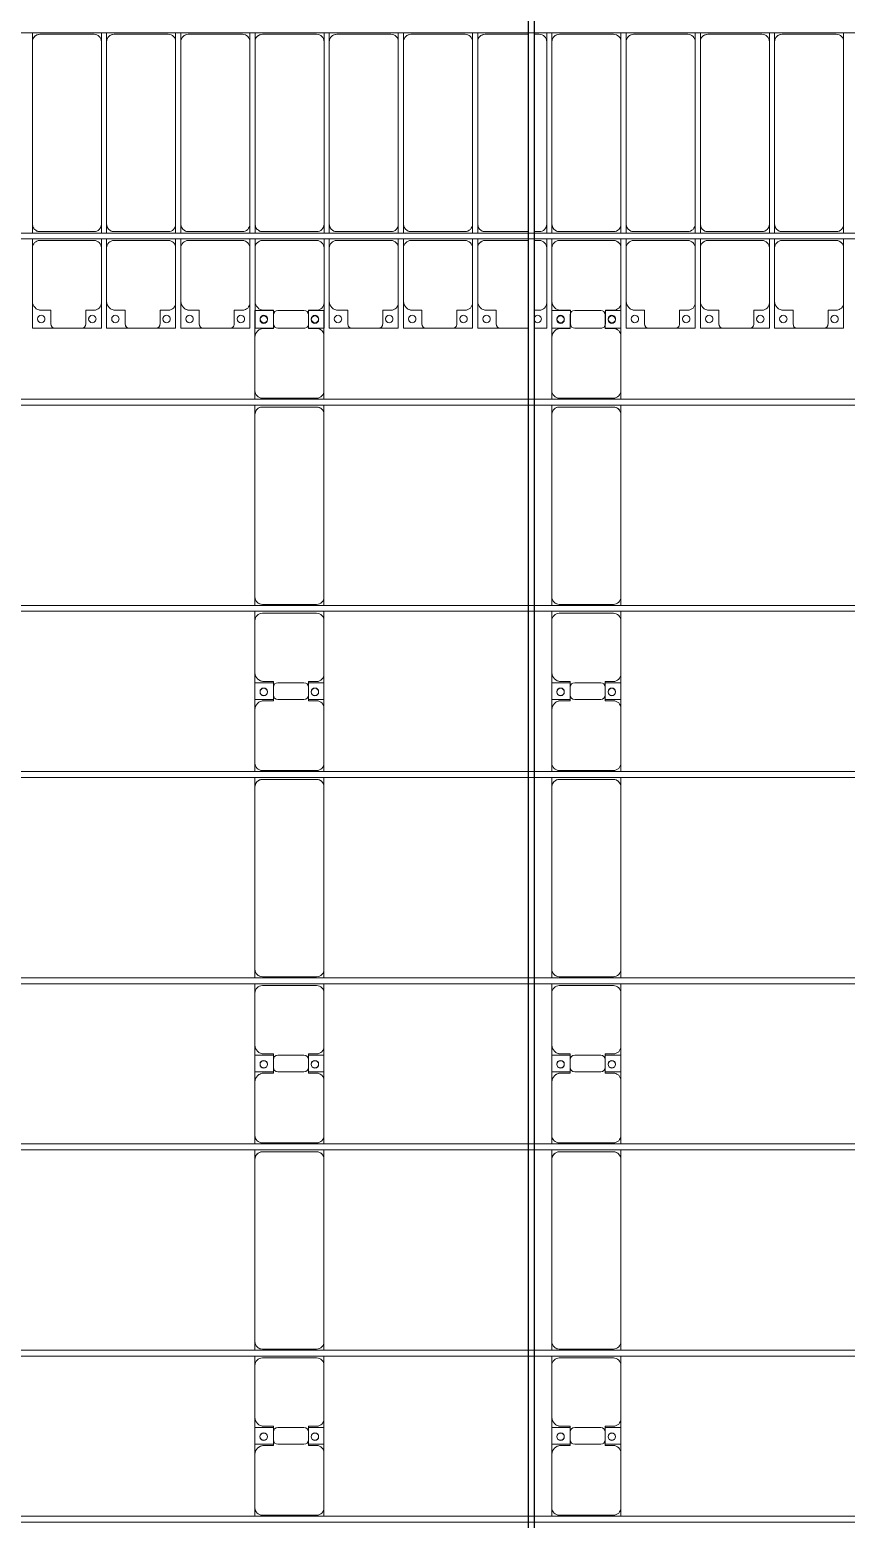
# Model space of a CAD drawing. Header units: millimetres. Extents: x -147246 to 112336, y -213734 to -86506.
# Drawn here: x -89865 to -84365, y -140885 to -130845 of the extents above; entities that cross this region are included whole.
import ezdxf

# ---------------------------------------------------------------- set-up
doc = ezdxf.new("R2010")
doc.units = ezdxf.units.MM
doc.layers.add('A-GENM', color=13, linetype='Continuous', lineweight=9)
doc.layers.add('S-BEAM', color=12, linetype='Continuous', lineweight=9)

# ---------------------------------------------------------------- blocks, each defined once
blk = doc.blocks.new('Dải phao đi lại kèm đỡ invester - DẢI PHAO ĐI LẠI-14853-BỐ TRÍ KHUNG KẾT CẤU BÈ PIN 05')
at = {"layer": 'A-GENM', "color": 7}
for p, q in [((50258, 620), (50258, 681)), ((50258, 620), (50258, -610)), ((50673, 670), (50308, 670)), ((50723, 681), (50723, 620)), ((50723, -610), (50723, 620)), ((50758, 620), (50758, 681)), ((50758, 620), (50758, -610)), ((51173, 670), (50808, 670)), ((51223, 681), (51223, 620)), ((51223, -610), (51223, 620)), ((51258, 620), (51258, 681)), ((51258, 620), (51258, -610)), ((51673, 670), (51308, 670)), ((51723, 681), (51723, 620)), ((51723, -610), (51723, 620)), ((51758, 620), (51758, 681)), ((51758, 620), (51758, -610)), ((52173, 670), (51808, 670)), ((52223, 681), (52223, 620)), ((52223, -610), (52223, 620)), ((52258, 620), (52258, 681)), ((52258, 620), (52258, -610)), ((52673, 670), (52308, 670)), ((52723, 681), (52723, 620)), ((52723, -610), (52723, 620)), ((52758, 620), (52758, 681)), ((52758, 620), (52758, -610)), ((53173, 670), (52808, 670)), ((53223, 681), (53223, 620)), ((53223, -610), (53223, 620)), ((53258, 620), (53258, 681)), ((53258, 620), (53258, -610)), ((53600, 670), (53308, 670)), ((53673, 670), (53640, 670)), ((53723, 681), (53723, 620)), ((53723, -610), (53723, 620)), ((53758, 620), (53758, 681)), ((53758, 620), (53758, -610)), ((54173, 670), (53808, 670)), ((54223, 681), (54223, 620)), ((54223, -610), (54223, 620)), ((54258, 620), (54258, 681)), ((54258, 620), (54258, -610)), ((54673, 670), (54308, 670)), ((54723, 681), (54723, 620)), ((54723, -610), (54723, 620)), ((54758, 620), (54758, 681)), ((54758, 620), (54758, -610)), ((55173, 670), (54808, 670)), ((55223, 681), (55223, 620)), ((55223, -610), (55223, 620)), ((55258, 620), (55258, 681)), ((55258, 620), (55258, -610)), ((55673, 670), (55308, 670)), ((55723, 681), (55723, 620)), ((55723, -610), (55723, 620)), ((50258, -669), (50258, -610)), ((50308, -660), (50673, -660)), ((50723, -610), (50723, -669)), ((50758, -669), (50758, -610)), ((50808, -660), (51173, -660)), ((51223, -610), (51223, -669)), ((51258, -669), (51258, -610)), ((51308, -660), (51673, -660)), ((51723, -610), (51723, -669)), ((51758, -669), (51758, -610)), ((51808, -660), (52173, -660)), ((52223, -610), (52223, -669)), ((52258, -669), (52258, -610)), ((52308, -660), (52673, -660)), ((52723, -610), (52723, -669)), ((52758, -669), (52758, -610)), ((52808, -660), (53173, -660)), ((53223, -610), (53223, -669)), ((53258, -669), (53258, -610)), ((53308, -660), (53600, -660)), ((53640, -660), (53673, -660)), ((53723, -610), (53723, -669)), ((53758, -669), (53758, -610)), ((53808, -660), (54173, -660)), ((54223, -610), (54223, -669)), ((54258, -669), (54258, -610)), ((54308, -660), (54673, -660)), ((54723, -610), (54723, -669)), ((54758, -669), (54758, -610)), ((54808, -660), (55173, -660)), ((55223, -610), (55223, -669)), ((55258, -669), (55258, -610)), ((55308, -660), (55673, -660)), ((55723, -610), (55723, -669)), ((50258, -770), (50258, -709)), ((50258, -770), (50258, -1130)), ((50673, -720), (50308, -720)), ((50723, -709), (50723, -770)), ((50723, -1140), (50723, -770)), ((50758, -770), (50758, -709)), ((50758, -770), (50758, -1130)), ((51173, -720), (50808, -720)), ((51223, -709), (51223, -770)), ((51223, -1140), (51223, -770)), ((51258, -770), (51258, -709)), ((51258, -770), (51258, -1130)), ((51673, -720), (51308, -720)), ((51723, -709), (51723, -770)), ((51723, -1140), (51723, -770)), ((51758, -770), (51758, -709)), ((51758, -770), (51758, -1130)), ((52173, -720), (51808, -720)), ((52223, -709), (52223, -770)), ((52223, -1140), (52223, -770)), ((52258, -770), (52258, -709)), ((52258, -770), (52258, -1130)), ((52673, -720), (52308, -720)), ((52723, -709), (52723, -770)), ((52723, -1140), (52723, -770)), ((52758, -770), (52758, -709)), ((52758, -770), (52758, -1130)), ((53173, -720), (52808, -720)), ((53223, -709), (53223, -770)), ((53223, -1140), (53223, -770)), ((53258, -770), (53258, -709)), ((53258, -770), (53258, -1130)), ((53600, -720), (53308, -720)), ((53673, -720), (53640, -720)), ((53723, -709), (53723, -770)), ((53723, -1140), (53723, -770)), ((53758, -770), (53758, -709)), ((53758, -770), (53758, -1130)), ((54173, -720), (53808, -720)), ((54223, -709), (54223, -770)), ((54223, -1140), (54223, -770)), ((54258, -770), (54258, -709)), ((54258, -770), (54258, -1130)), ((54673, -720), (54308, -720)), ((54723, -709), (54723, -770)), ((54723, -1140), (54723, -770)), ((54758, -770), (54758, -709)), ((54758, -770), (54758, -1130)), ((55173, -720), (54808, -720)), ((55223, -709), (55223, -770)), ((55223, -1140), (55223, -770)), ((55258, -770), (55258, -709)), ((55258, -770), (55258, -1130)), ((55673, -720), (55308, -720)), ((55723, -709), (55723, -770)), ((55723, -1140), (55723, -770)), ((50258, -1312), (50258, -1130)), ((50318, -1190), (50382, -1190)), ((50382, -1190), (50382, -1282)), ((50618, -1282), (50618, -1190)), ((50618, -1190), (50673, -1190)), ((50723, -1140), (50723, -1312)), ((50758, -1312), (50758, -1130)), ((50818, -1190), (50882, -1190)), ((50882, -1190), (50882, -1282)), ((51118, -1282), (51118, -1190)), ((51118, -1190), (51173, -1190)), ((51223, -1140), (51223, -1312)), ((51258, -1312), (51258, -1130)), ((51318, -1190), (51382, -1190)), ((51382, -1190), (51382, -1282)), ((51618, -1282), (51618, -1190)), ((51618, -1190), (51673, -1190)), ((51723, -1140), (51723, -1312)), ((51758, -1312), (51758, -1130)), ((51818, -1190), (51882, -1190)), ((51882, -1190), (51882, -1282)), ((52118, -1282), (52118, -1190)), ((52118, -1190), (52173, -1190)), ((52223, -1140), (52223, -1312)), ((52258, -1312), (52258, -1130)), ((52318, -1190), (52382, -1190)), ((52382, -1190), (52382, -1282)), ((52618, -1282), (52618, -1190)), ((52618, -1190), (52673, -1190)), ((52723, -1140), (52723, -1312)), ((52758, -1312), (52758, -1130)), ((52818, -1190), (52882, -1190)), ((52882, -1190), (52882, -1282)), ((53118, -1282), (53118, -1190)), ((53118, -1190), (53173, -1190)), ((53223, -1140), (53223, -1312)), ((53258, -1312), (53258, -1130)), ((53318, -1190), (53382, -1190)), ((53382, -1190), (53382, -1282)), ((53640, -1190), (53673, -1190)), ((53723, -1140), (53723, -1312)), ((53758, -1312), (53758, -1130)), ((53818, -1190), (53882, -1190)), ((53882, -1190), (53882, -1282)), ((54118, -1282), (54118, -1190)), ((54118, -1190), (54173, -1190)), ((54223, -1140), (54223, -1312)), ((54258, -1312), (54258, -1130)), ((54318, -1190), (54382, -1190)), ((54382, -1190), (54382, -1282)), ((54618, -1282), (54618, -1190)), ((54618, -1190), (54673, -1190)), ((54723, -1140), (54723, -1312)), ((54758, -1312), (54758, -1130)), ((54818, -1190), (54882, -1190)), ((54882, -1190), (54882, -1282)), ((55118, -1282), (55118, -1190)), ((55118, -1190), (55173, -1190)), ((55223, -1140), (55223, -1312)), ((55258, -1312), (55258, -1130)), ((55318, -1190), (55382, -1190)), ((55382, -1190), (55382, -1282)), ((55618, -1282), (55618, -1190)), ((55618, -1190), (55673, -1190)), ((55723, -1140), (55723, -1312)), ((50412, -1312), (50258, -1312)), ((50412, -1312), (50588, -1312)), ((50723, -1312), (50588, -1312)), ((50912, -1312), (50758, -1312)), ((50912, -1312), (51088, -1312)), ((51223, -1312), (51088, -1312)), ((51412, -1312), (51258, -1312)), ((51412, -1312), (51588, -1312)), ((51723, -1312), (51588, -1312)), ((51882, -1312), (51758, -1312)), ((51912, -1312), (52088, -1312)), ((52223, -1312), (52117, -1312)), ((52410, -1312), (52258, -1312)), ((52412, -1312), (52588, -1312)), ((52723, -1312), (52588, -1312)), ((52912, -1312), (52758, -1312)), ((52912, -1312), (53088, -1312)), ((53223, -1312), (53088, -1312)), ((53412, -1312), (53258, -1312)), ((53412, -1312), (53588, -1312)), ((53600, -1312), (53588, -1312)), ((53723, -1312), (53640, -1312)), ((53882, -1312), (53758, -1312)), ((53912, -1312), (54088, -1312)), ((54223, -1312), (54117, -1312)), ((54412, -1312), (54258, -1312)), ((54412, -1312), (54588, -1312)), ((54723, -1312), (54588, -1312)), ((54912, -1312), (54758, -1312)), ((54912, -1312), (55088, -1312)), ((55223, -1312), (55088, -1312)), ((55412, -1312), (55258, -1312)), ((55412, -1312), (55588, -1312)), ((55723, -1312), (55588, -1312))]:
    blk.add_line(p, q, dxfattribs=at)
for centre, radius, start, end in [((50308, 620), 50, 90, 180), ((50308, 620), 50, 90, 165), ((50673, 620), 50, 0, 90), ((50673, 620), 50, 0, 90), ((50808, 620), 50, 90, 180), ((50808, 620), 50, 90, 165), ((51173, 620), 50, 0, 90), ((51173, 620), 50, 0, 90), ((51308, 620), 50, 90, 180), ((51308, 620), 50, 90, 165), ((51673, 620), 50, 0, 90), ((51673, 620), 50, 0, 90), ((51808, 620), 50, 90, 180), ((51808, 620), 50, 90, 165), ((52173, 620), 50, 360, 90), ((52173, 620), 50, 360, 90), ((52308, 620), 50, 90, 180), ((52308, 620), 50, 90, 165), ((52673, 620), 50, 0, 90), ((52673, 620), 50, 0, 90), ((52808, 620), 50, 90, 180), ((52808, 620), 50, 90, 165), ((53173, 620), 50, 0, 90), ((53173, 620), 50, 0, 90), ((53308, 620), 50, 90, 180), ((53308, 620), 50, 90, 165), ((53673, 620), 50, 360, 90), ((53673, 620), 50, 360, 90), ((53808, 620), 50, 90, 180), ((53808, 620), 50, 90, 165), ((54173, 620), 50, 360, 90), ((54173, 620), 50, 360, 90), ((54308, 620), 50, 90, 180), ((54308, 620), 50, 90, 165), ((54673, 620), 50, 0, 90), ((54673, 620), 50, 0, 90), ((54808, 620), 50, 90, 180), ((54808, 620), 50, 90, 165), ((55173, 620), 50, 360, 90), ((55173, 620), 50, 360, 90), ((55308, 620), 50, 90, 180), ((55308, 620), 50, 90, 165), ((55673, 620), 50, 0, 90), ((55673, 620), 50, 0, 90), ((50308, -610), 50, 180, 270), ((50308, -610), 50, 180, 255), ((50673, -610), 50, 270, 0), ((50673, -610), 50, 315, 0), ((50808, -610), 50, 180, 270), ((50808, -610), 50, 180, 255), ((51173, -610), 50, 270, 0), ((51173, -610), 50, 315, 0), ((51308, -610), 50, 180, 270), ((51308, -610), 50, 180, 255), ((51673, -610), 50, 270, 0), ((51673, -610), 50, 315, 0), ((51808, -610), 50, 180, 270), ((51808, -610), 50, 180, 255), ((52173, -610), 50, 270, 0), ((52173, -610), 50, 315, 0), ((52308, -610), 50, 180, 270), ((52308, -610), 50, 180, 255), ((52673, -610), 50, 270, 0), ((52673, -610), 50, 315, 0), ((52808, -610), 50, 180, 270), ((52808, -610), 50, 180, 255), ((53173, -610), 50, 270, 360), ((53173, -610), 50, 315, 360), ((53308, -610), 50, 180, 270), ((53308, -610), 50, 180, 255), ((53673, -610), 50, 270, 0), ((53673, -610), 50, 315, 0), ((53808, -610), 50, 180, 270), ((53808, -610), 50, 180, 255), ((54173, -610), 50, 270, 360), ((54173, -610), 50, 315, 0), ((54308, -610), 50, 180, 270), ((54308, -610), 50, 180, 255), ((54673, -610), 50, 270, 360), ((54673, -610), 50, 315, 360), ((54808, -610), 50, 180, 270), ((54808, -610), 50, 180, 255), ((55173, -610), 50, 270, 360), ((55173, -610), 50, 315, 0), ((55308, -610), 50, 180, 270), ((55308, -610), 50, 180, 255), ((55673, -610), 50, 270, 360), ((55673, -610), 50, 315, 360), ((50308, -770), 50, 90, 180), ((50308, -770), 50, 90, 135), ((50673, -770), 50, 0, 90), ((50673, -770), 50, 45, 90), ((50808, -770), 50, 90, 180), ((50808, -770), 50, 90, 135), ((51173, -770), 50, 0, 90), ((51173, -770), 50, 45, 90), ((51308, -770), 50, 90, 180), ((51308, -770), 50, 90, 135), ((51673, -770), 50, 0, 90), ((51673, -770), 50, 45, 90), ((51808, -770), 50, 90, 180), ((51808, -770), 50, 90, 135), ((52173, -770), 50, 0, 90), ((52173, -770), 50, 45, 90), ((52308, -770), 50, 90, 180), ((52308, -770), 50, 90, 135), ((52673, -770), 50, 0, 90), ((52673, -770), 50, 45, 90), ((52808, -770), 50, 90, 180), ((52808, -770), 50, 90, 135), ((53173, -770), 50, 0, 90), ((53173, -770), 50, 45, 90), ((53308, -770), 50, 90, 180), ((53308, -770), 50, 90, 135), ((53673, -770), 50, 360, 90), ((53673, -770), 50, 45, 90), ((53808, -770), 50, 90, 180), ((53808, -770), 50, 90, 135), ((54173, -770), 50, 0, 90), ((54173, -770), 50, 45, 90), ((54308, -770), 50, 90, 180), ((54308, -770), 50, 90, 135), ((54673, -770), 50, 0, 90), ((54673, -770), 50, 45, 90), ((54808, -770), 50, 90, 180), ((54808, -770), 50, 90, 135), ((55173, -770), 50, 360, 90), ((55173, -770), 50, 45, 90), ((55308, -770), 50, 90, 180), ((55308, -770), 50, 90, 135), ((55673, -770), 50, 0, 90), ((55673, -770), 50, 45, 90), ((50318, -1130), 60, 180, 270), ((50318, -1130), 60, 240, 270), ((50673, -1140), 50, 270, 0), ((50673, -1140), 50, 270, 315), ((50818, -1130), 60, 180, 270), ((50818, -1130), 60, 240, 270), ((51173, -1140), 50, 270, 0), ((51173, -1140), 50, 270, 315), ((51318, -1130), 60, 180, 270), ((51318, -1130), 60, 240, 270), ((51673, -1140), 50, 270, 360), ((51673, -1140), 50, 270, 315), ((51818, -1130), 60, 180, 270), ((51818, -1130), 60, 240, 270), ((52173, -1140), 50, 270, 0), ((52173, -1140), 50, 270, 315), ((52318, -1130), 60, 180, 270), ((52318, -1130), 60, 240, 270), ((52673, -1140), 50, 270, 360), ((52673, -1140), 50, 270, 315), ((52818, -1130), 60, 180, 270), ((52818, -1130), 60, 240, 270), ((53173, -1140), 50, 270, 0), ((53173, -1140), 50, 270, 315), ((53318, -1130), 60, 180, 270), ((53318, -1130), 60, 240, 270), ((53673, -1140), 50, 270, 0), ((53673, -1140), 50, 270, 315), ((53818, -1130), 60, 180, 270), ((53818, -1130), 60, 240, 270), ((54173, -1140), 50, 270, 0), ((54173, -1140), 50, 270, 315), ((54318, -1130), 60, 180, 270), ((54318, -1130), 60, 240, 270), ((54673, -1140), 50, 270, 0), ((54673, -1140), 50, 270, 315), ((54818, -1130), 60, 180, 270), ((54818, -1130), 60, 240, 270), ((55173, -1140), 50, 270, 0), ((55173, -1140), 50, 270, 315), ((55318, -1130), 60, 180, 270), ((55318, -1130), 60, 240, 270), ((55673, -1140), 50, 270, 0), ((55673, -1140), 50, 270, 315), ((50317, -1249), 25, 90, 270), ((50317, -1249), 25, 270, 90), ((50412, -1282), 30, 180, 270), ((50412, -1282), 30, 210, 270), ((50588, -1282), 30, 270, 360), ((50588, -1282), 30, 270, 330), ((50662, -1249), 25, 90, 270), ((50662, -1249), 25, 165, 180), ((50662, -1249), 25, 270, 90), ((50817, -1249), 25, 90, 270), ((50817, -1249), 25, 270, 90), ((50912, -1282), 30, 180, 270), ((50912, -1282), 30, 210, 270), ((51088, -1282), 30, 270, 0), ((51088, -1282), 30, 270, 330), ((51162, -1249), 25, 90, 270), ((51162, -1249), 25, 165, 180), ((51162, -1249), 25, 270, 90), ((51317, -1249), 25, 90, 270), ((51317, -1249), 25, 270, 90), ((51412, -1282), 30, 180, 270), ((51412, -1282), 30, 210, 270), ((51588, -1282), 30, 270, 0), ((51588, -1282), 30, 270, 330), ((51662, -1249), 25, 90, 270), ((51662, -1249), 25, 165, 180), ((51662, -1249), 25, 270, 90), ((51817, -1249), 25, 90, 270), ((51817, -1249), 25, 270, 90), ((51912, -1282), 30, 180, 270), ((52088, -1282), 30, 270, 0), ((52162, -1249), 25, 90, 270), ((52162, -1249), 25, 270, 90), ((52317, -1249), 25, 90, 270), ((52317, -1249), 25, 270, 90), ((52412, -1282), 30, 180, 270), ((52412, -1282), 30, 210, 267.3437), ((52588, -1282), 30, 270, 0), ((52588, -1282), 30, 270, 330), ((52662, -1249), 25, 90, 270), ((52662, -1249), 25, 165, 180), ((52662, -1249), 25, 270, 90), ((52817, -1249), 25, 90, 270), ((52817, -1249), 25, 270, 90), ((52912, -1282), 30, 180, 270), ((52912, -1282), 30, 210, 270), ((53088, -1282), 30, 270, 0), ((53088, -1282), 30, 270, 330), ((53162, -1249), 25, 90, 270), ((53162, -1249), 25, 165, 180), ((53162, -1249), 25, 270, 90), ((53317, -1249), 25, 90, 270), ((53317, -1249), 25, 270, 90), ((53412, -1282), 30, 180, 270), ((53412, -1282), 30, 210, 270), ((53662, -1249), 25, 90, 150), ((53662, -1249), 25, 210, 270), ((53662, -1249), 25, 270, 90), ((53817, -1249), 25, 90, 270), ((53817, -1249), 25, 270, 90), ((53912, -1282), 30, 180, 270), ((54088, -1282), 30, 270, 0), ((54162, -1249), 25, 90, 270), ((54162, -1249), 25, 270, 90), ((54317, -1249), 25, 90, 270), ((54317, -1249), 25, 270, 90), ((54412, -1282), 30, 180, 270), ((54412, -1282), 30, 210, 270), ((54588, -1282), 30, 270, 0), ((54588, -1282), 30, 270, 330), ((54662, -1249), 25, 90, 270), ((54662, -1249), 25, 165, 180), ((54662, -1249), 25, 270, 90), ((54817, -1249), 25, 90, 270), ((54817, -1249), 25, 270, 90), ((54912, -1282), 30, 180, 270), ((54912, -1282), 30, 210, 270), ((55088, -1282), 30, 270, 0), ((55088, -1282), 30, 270, 330), ((55162, -1249), 25, 90, 270), ((55162, -1249), 25, 165, 180), ((55162, -1249), 25, 270, 90), ((55317, -1249), 25, 90, 270), ((55317, -1249), 25, 270, 90), ((55412, -1282), 30, 180, 270), ((55412, -1282), 30, 210, 270), ((55588, -1282), 30, 270, 0), ((55588, -1282), 30, 270, 330), ((55662, -1249), 25, 90, 270), ((55662, -1249), 25, 165, 180), ((55662, -1249), 25, 270, 90), ((53588, -1282), 30, 270, 285), ((53588, -1282), 30, 270, 285)]:
    blk.add_arc(centre, radius, start, end, dxfattribs=at)
blk = doc.blocks.new('Dầm C52 - Dầm C52-18775-BỐ TRÍ KHUNG KẾT CẤU BÈ PIN 05')
at = {"layer": 'S-BEAM', "color": 1}
blk.add_line((-74474, 20), (74474, 20), dxfattribs=at)
blk = doc.blocks.new('Dầm C52 - Dầm C52-18776-BỐ TRÍ KHUNG KẾT CẤU BÈ PIN 05')
at = {"layer": 'S-BEAM', "color": 1}
for p, q in [((-74474, 20), (74474, 20)), ((74474, -20), (-74474, -20))]:
    blk.add_line(p, q, dxfattribs=at)
blk = doc.blocks.new('Dầm C52 - Dầm C52-18777-BỐ TRÍ KHUNG KẾT CẤU BÈ PIN 05')
at = {"layer": 'S-BEAM', "color": 1}
for p, q in [((-74474, 20), (74474, 20)), ((74474, -20), (-74474, -20))]:
    blk.add_line(p, q, dxfattribs=at)
blk = doc.blocks.new('Dầm C52 - Dầm C52-18778-BỐ TRÍ KHUNG KẾT CẤU BÈ PIN 05')
at = {"layer": 'S-BEAM', "color": 1}
for p, q in [((-74474, 20), (74474, 20)), ((74474, -20), (-74474, -20))]:
    blk.add_line(p, q, dxfattribs=at)
blk = doc.blocks.new('Dầm C52 - Dầm C52-18779-BỐ TRÍ KHUNG KẾT CẤU BÈ PIN 05')
at = {"layer": 'S-BEAM', "color": 1}
for p, q in [((-74474, 20), (74474, 20)), ((74474, -20), (-74474, -20))]:
    blk.add_line(p, q, dxfattribs=at)
blk = doc.blocks.new('Dầm C52 - Hộp 40x60-25898-BỐ TRÍ KHUNG KẾT CẤU BÈ PIN 05')
at = {"layer": 'S-BEAM', "color": 3, "lineweight": 25}
for p, q in [((-55982, 20), (55982, 20)), ((55982, -20), (-55982, -20))]:
    blk.add_line(p, q, dxfattribs=at)
blk = doc.blocks.new('Dai phao do pin - DẢI PHAO ĐỠ PIN-V5-BỐ TRÍ KHUNG KẾT CẤU BÈ PIN 05')
at = {"layer": 'A-GENM', "color": 7}
for p, q in [((60953, 242), (61010, 242)), ((61370, 242), (61010, 242)), ((61370, 242), (61552, 242)), ((61438, 242), (61620, 242)), ((61438, 118), (61438, 242)), ((61552, 242), (61552, 118)), ((61970, 242), (61620, 242)), ((61970, 242), (62031, 242)), ((62073, 242), (62130, 242)), ((63360, 242), (62130, 242)), ((63360, 242), (63423, 242)), ((63463, 242), (63520, 242)), ((63880, 242), (63520, 242)), ((63880, 242), (64062, 242)), ((63948, 242), (64130, 242)), ((63948, 118), (63948, 242)), ((64062, 242), (64062, 118)), ((64480, 242), (64130, 242)), ((64480, 242), (64543, 242)), ((64583, 242), (64640, 242)), ((65870, 242), (64640, 242)), ((65870, 242), (65933, 242)), ((65973, 242), (66030, 242)), ((66390, 242), (66030, 242)), ((66390, 242), (66572, 242)), ((66458, 242), (66640, 242)), ((66458, 118), (66458, 242)), ((66572, 242), (66572, 118)), ((66990, 242), (66640, 242)), ((66990, 242), (67053, 242)), ((67093, 242), (67150, 242)), ((68380, 242), (67150, 242)), ((68380, 242), (68443, 242)), ((68483, 242), (68540, 242)), ((68900, 242), (68540, 242)), ((68900, 242), (69082, 242)), ((69082, 242), (69082, 118)), ((60960, 192), (60960, -173)), ((61430, 118), (61430, 182)), ((61522, 118), (61430, 118)), ((61560, 118), (61468, 118)), ((61560, 182), (61560, 118)), ((62020, -173), (62020, 192)), ((62080, 192), (62080, -173)), ((63410, -173), (63410, 192)), ((63470, 192), (63470, -173)), ((63940, 118), (63940, 182)), ((64032, 118), (63940, 118)), ((64070, 118), (63978, 118)), ((64070, 182), (64070, 118)), ((64530, -173), (64530, 192)), ((64590, 192), (64590, -173)), ((65920, -173), (65920, 192)), ((65980, 192), (65980, -173)), ((66450, 118), (66450, 182)), ((66542, 118), (66450, 118)), ((66580, 118), (66488, 118)), ((66580, 182), (66580, 118)), ((67040, -173), (67040, 192)), ((67100, 192), (67100, -173)), ((68430, -173), (68430, 192)), ((68490, 192), (68490, -173)), ((68960, 118), (68960, 182)), ((69052, 118), (68960, 118)), ((61438, 88), (61438, -88)), ((61552, -88), (61552, 88)), ((63948, 88), (63948, -88)), ((64062, -88), (64062, 88)), ((66458, 88), (66458, -88)), ((66572, -88), (66572, 88)), ((69082, -88), (69082, 88)), ((61430, -173), (61430, -118)), ((61430, -118), (61522, -118)), ((61438, -223), (61438, -118)), ((61468, -118), (61560, -118)), ((61552, -118), (61552, -223)), ((61560, -118), (61560, -173)), ((63940, -173), (63940, -118)), ((63940, -118), (64032, -118)), ((63948, -223), (63948, -118)), ((63978, -118), (64070, -118)), ((64062, -118), (64062, -223)), ((64070, -118), (64070, -173)), ((66450, -173), (66450, -118)), ((66450, -118), (66542, -118)), ((66458, -223), (66458, -118)), ((66488, -118), (66580, -118)), ((66572, -118), (66572, -223)), ((66580, -118), (66580, -173)), ((68960, -173), (68960, -118)), ((68960, -118), (69052, -118)), ((69082, -118), (69082, -223)), ((61010, -223), (60953, -223)), ((61010, -223), (61380, -223)), ((61552, -223), (61380, -223)), ((61610, -223), (61438, -223)), ((61610, -223), (61970, -223)), ((62031, -223), (61970, -223)), ((62130, -223), (62073, -223)), ((62130, -223), (63360, -223)), ((63423, -223), (63360, -223)), ((63520, -223), (63463, -223)), ((63520, -223), (63890, -223)), ((64062, -223), (63890, -223)), ((64120, -223), (63948, -223)), ((64120, -223), (64480, -223)), ((64543, -223), (64480, -223)), ((64640, -223), (64583, -223)), ((64640, -223), (65870, -223)), ((65933, -223), (65870, -223)), ((66030, -223), (65973, -223)), ((66030, -223), (66400, -223)), ((66572, -223), (66400, -223)), ((66630, -223), (66458, -223)), ((66630, -223), (66990, -223)), ((67053, -223), (66990, -223)), ((67150, -223), (67093, -223)), ((67150, -223), (68380, -223)), ((68443, -223), (68380, -223)), ((68540, -223), (68483, -223)), ((68540, -223), (68910, -223)), ((69082, -223), (68910, -223))]:
    blk.add_line(p, q, dxfattribs=at)
for centre, radius, start, end in [((61010, 192), 50, 90, 180), ((61010, 192), 50, 135, 180), ((61370, 182), 60, 0, 90), ((61370, 182), 60, 0, 30), ((61489, 183), 25, 360, 180), ((61491, 183), 25, 0, 180), ((61620, 182), 60, 90, 180), ((61620, 182), 60, 150, 180), ((61970, 192), 50, 0, 90), ((61970, 192), 50, 0, 45), ((62130, 192), 50, 90, 180), ((62130, 192), 50, 105, 180), ((63360, 192), 50, 360, 90), ((63360, 192), 50, 15, 90), ((63520, 192), 50, 90, 180), ((63520, 192), 50, 135, 180), ((63880, 182), 60, 0, 90), ((63880, 182), 60, 0, 30), ((63999, 183), 25, 0, 180), ((64001, 183), 25, 0, 180), ((64130, 182), 60, 90, 180), ((64130, 182), 60, 150, 180), ((64480, 192), 50, 0, 90), ((64480, 192), 50, 0, 45), ((64640, 192), 50, 90, 180), ((64640, 192), 50, 105, 180), ((65870, 192), 50, 0, 90), ((65870, 192), 50, 15, 90), ((66030, 192), 50, 90, 180), ((66030, 192), 50, 135, 180), ((66390, 182), 60, 0, 90), ((66390, 182), 60, 0, 30), ((66509, 183), 25, 360, 180), ((66511, 183), 25, 0, 180), ((66640, 182), 60, 90, 180), ((66640, 182), 60, 150, 180), ((66990, 192), 50, 0, 90), ((66990, 192), 50, 0, 45), ((67150, 192), 50, 90, 180), ((67150, 192), 50, 105, 180), ((68380, 192), 50, 360, 90), ((68380, 192), 50, 15, 90), ((68540, 192), 50, 90, 180), ((68540, 192), 50, 135, 180), ((68900, 182), 60, 0, 90), ((68900, 182), 60, 0, 30), ((69019, 183), 25, 0, 180), ((61468, 88), 30, 90, 180), ((61489, 183), 25, 180, 360), ((61491, 183), 25, 180, 0), ((61522, 88), 30, 0, 90), ((63978, 88), 30, 90, 180), ((63999, 183), 25, 180, 0), ((64001, 183), 25, 180, 0), ((64032, 88), 30, 0, 90), ((66488, 88), 30, 90, 180), ((66509, 183), 25, 180, 0), ((66511, 183), 25, 180, 0), ((66542, 88), 30, 0, 90), ((69019, 183), 25, 180, 0), ((69052, 88), 30, 0, 90), ((61468, -88), 30, 180, 270), ((61522, -88), 30, 270, 0), ((63978, -88), 30, 180, 270), ((64032, -88), 30, 270, 0), ((66488, -88), 30, 180, 270), ((66542, -88), 30, 270, 0), ((69052, -88), 30, 270, 0), ((61010, -173), 50, 180, 270), ((61010, -173), 50, 180, 225), ((61380, -173), 50, 270, 0), ((61380, -173), 50, 315, 0), ((61489, -162), 25, 0, 180), ((61489, -162), 25, 180, 360), ((61491, -162), 25, 0, 180), ((61491, -162), 25, 180, 0), ((61610, -173), 50, 180, 270), ((61610, -173), 50, 180, 225), ((61970, -173), 50, 270, 0), ((61970, -173), 50, 315, 0), ((62130, -173), 50, 180, 270), ((62130, -173), 50, 180, 270), ((63360, -173), 50, 270, 360), ((63360, -173), 50, 285, 360), ((63520, -173), 50, 180, 270), ((63520, -173), 50, 180, 225), ((63890, -173), 50, 270, 0), ((63890, -173), 50, 321.8226, 0), ((63999, -162), 25, 0, 180), ((63999, -162), 25, 180, 360), ((64001, -162), 25, 0, 180), ((64001, -162), 25, 180, 360), ((64120, -173), 50, 180, 270), ((64120, -173), 50, 180, 225), ((64480, -173), 50, 270, 0), ((64480, -173), 50, 315, 0), ((64640, -173), 50, 180, 270), ((64640, -173), 50, 180, 270), ((65870, -173), 50, 270, 0), ((65870, -173), 50, 285, 0), ((66030, -173), 50, 180, 270), ((66030, -173), 50, 180, 225), ((66400, -173), 50, 270, 0), ((66400, -173), 50, 315, 0), ((66509, -162), 25, 0, 180), ((66509, -162), 25, 180, 0), ((66511, -162), 25, 0, 180), ((66511, -162), 25, 180, 360), ((66630, -173), 50, 180, 270), ((66630, -173), 50, 180, 225), ((66990, -173), 50, 270, 0), ((66990, -173), 50, 315, 0), ((67150, -173), 50, 180, 270), ((67150, -173), 50, 180, 270), ((68380, -173), 50, 270, 360), ((68380, -173), 50, 285, 360), ((68540, -173), 50, 180, 270), ((68540, -173), 50, 180, 225), ((68910, -173), 50, 270, 360), ((68910, -173), 50, 315, 360), ((69019, -162), 25, 0, 180), ((69019, -162), 25, 180, 0)]:
    blk.add_arc(centre, radius, start, end, dxfattribs=at)
blk = doc.blocks.new('Dai phao do pin - DẢI PHAO ĐỠ PIN-V6-BỐ TRÍ KHUNG KẾT CẤU BÈ PIN 05')
at = {"layer": 'A-GENM', "color": 7}
for p, q in [((60953, 242), (61010, 242)), ((61370, 242), (61010, 242)), ((61370, 242), (61552, 242)), ((61438, 242), (61620, 242)), ((61438, 118), (61438, 242)), ((61552, 242), (61552, 118)), ((61970, 242), (61620, 242)), ((61970, 242), (62031, 242)), ((62073, 242), (62130, 242)), ((63360, 242), (62130, 242)), ((63360, 242), (63423, 242)), ((63463, 242), (63520, 242)), ((63880, 242), (63520, 242)), ((63880, 242), (64062, 242)), ((63948, 242), (64130, 242)), ((63948, 118), (63948, 242)), ((64062, 242), (64062, 118)), ((64480, 242), (64130, 242)), ((64480, 242), (64543, 242)), ((64583, 242), (64640, 242)), ((65870, 242), (64640, 242)), ((65870, 242), (65933, 242)), ((65973, 242), (66030, 242)), ((66390, 242), (66030, 242)), ((66390, 242), (66572, 242)), ((66458, 242), (66640, 242)), ((66458, 118), (66458, 242)), ((66572, 242), (66572, 118)), ((66990, 242), (66640, 242)), ((66990, 242), (67053, 242)), ((67093, 242), (67150, 242)), ((68380, 242), (67150, 242)), ((68380, 242), (68443, 242)), ((68483, 242), (68540, 242)), ((68900, 242), (68540, 242)), ((68900, 242), (69082, 242)), ((69082, 242), (69082, 118)), ((60960, 192), (60960, -173)), ((61430, 118), (61430, 182)), ((61522, 118), (61430, 118)), ((61560, 118), (61468, 118)), ((61560, 182), (61560, 118)), ((62020, -173), (62020, 192)), ((62080, 192), (62080, -173)), ((63410, -173), (63410, 192)), ((63470, 192), (63470, -173)), ((63940, 118), (63940, 182)), ((64032, 118), (63940, 118)), ((64070, 118), (63978, 118)), ((64070, 182), (64070, 118)), ((64530, -173), (64530, 192)), ((64590, 192), (64590, -173)), ((65920, -173), (65920, 192)), ((65980, 192), (65980, -173)), ((66450, 118), (66450, 182)), ((66542, 118), (66450, 118)), ((66580, 118), (66488, 118)), ((66580, 182), (66580, 118)), ((67040, -173), (67040, 192)), ((67100, 192), (67100, -173)), ((68430, -173), (68430, 192)), ((68490, 192), (68490, -173)), ((68960, 118), (68960, 182)), ((69052, 118), (68960, 118)), ((61438, 88), (61438, -88)), ((61552, -88), (61552, 88)), ((63948, 88), (63948, -88)), ((64062, -88), (64062, 88)), ((66458, 88), (66458, -88)), ((66572, -88), (66572, 88)), ((69082, -88), (69082, 88)), ((61430, -173), (61430, -118)), ((61430, -118), (61522, -118)), ((61438, -223), (61438, -118)), ((61468, -118), (61560, -118)), ((61552, -118), (61552, -223)), ((61560, -118), (61560, -173)), ((63940, -173), (63940, -118)), ((63940, -118), (64032, -118)), ((63948, -223), (63948, -118)), ((63978, -118), (64070, -118)), ((64062, -118), (64062, -223)), ((64070, -118), (64070, -173)), ((66450, -173), (66450, -118)), ((66450, -118), (66542, -118)), ((66458, -223), (66458, -118)), ((66488, -118), (66580, -118)), ((66572, -118), (66572, -223)), ((66580, -118), (66580, -173)), ((68960, -173), (68960, -118)), ((68960, -118), (69052, -118)), ((69082, -118), (69082, -223)), ((61010, -223), (60953, -223)), ((61010, -223), (61380, -223)), ((61552, -223), (61380, -223)), ((61610, -223), (61438, -223)), ((61610, -223), (61970, -223)), ((62031, -223), (61970, -223)), ((62130, -223), (62073, -223)), ((62130, -223), (63360, -223)), ((63423, -223), (63360, -223)), ((63520, -223), (63463, -223)), ((63520, -223), (63890, -223)), ((64062, -223), (63890, -223)), ((64120, -223), (63948, -223)), ((64120, -223), (64480, -223)), ((64543, -223), (64480, -223)), ((64640, -223), (64583, -223)), ((64640, -223), (65870, -223)), ((65933, -223), (65870, -223)), ((66030, -223), (65973, -223)), ((66030, -223), (66400, -223)), ((66572, -223), (66400, -223)), ((66630, -223), (66458, -223)), ((66630, -223), (66990, -223)), ((67053, -223), (66990, -223)), ((67150, -223), (67093, -223)), ((67150, -223), (68380, -223)), ((68443, -223), (68380, -223)), ((68540, -223), (68483, -223)), ((68540, -223), (68910, -223)), ((69082, -223), (68910, -223))]:
    blk.add_line(p, q, dxfattribs=at)
for centre, radius, start, end in [((61010, 192), 50, 90, 180), ((61010, 192), 50, 135, 180), ((61370, 182), 60, 0, 90), ((61370, 182), 60, 0, 30), ((61489, 183), 25, 360, 180), ((61491, 183), 25, 0, 180), ((61620, 182), 60, 90, 180), ((61620, 182), 60, 150, 180), ((61970, 192), 50, 0, 90), ((61970, 192), 50, 0, 45), ((62130, 192), 50, 90, 180), ((62130, 192), 50, 105, 180), ((63360, 192), 50, 360, 90), ((63360, 192), 50, 15, 90), ((63520, 192), 50, 90, 180), ((63520, 192), 50, 135, 180), ((63880, 182), 60, 0, 90), ((63880, 182), 60, 0, 30), ((63999, 183), 25, 0, 180), ((64001, 183), 25, 0, 180), ((64130, 182), 60, 90, 180), ((64130, 182), 60, 150, 180), ((64480, 192), 50, 0, 90), ((64480, 192), 50, 0, 45), ((64640, 192), 50, 90, 180), ((64640, 192), 50, 105, 180), ((65870, 192), 50, 0, 90), ((65870, 192), 50, 15, 90), ((66030, 192), 50, 90, 180), ((66030, 192), 50, 135, 180), ((66390, 182), 60, 0, 90), ((66390, 182), 60, 0, 30), ((66509, 183), 25, 360, 180), ((66511, 183), 25, 0, 180), ((66640, 182), 60, 90, 180), ((66640, 182), 60, 150, 180), ((66990, 192), 50, 0, 90), ((66990, 192), 50, 0, 45), ((67150, 192), 50, 90, 180), ((67150, 192), 50, 105, 180), ((68380, 192), 50, 360, 90), ((68380, 192), 50, 15, 90), ((68540, 192), 50, 90, 180), ((68540, 192), 50, 135, 180), ((68900, 182), 60, 0, 90), ((68900, 182), 60, 0, 30), ((69019, 183), 25, 0, 180), ((61468, 88), 30, 90, 180), ((61489, 183), 25, 180, 360), ((61491, 183), 25, 180, 0), ((61522, 88), 30, 0, 90), ((63978, 88), 30, 90, 180), ((63999, 183), 25, 180, 0), ((64001, 183), 25, 180, 0), ((64032, 88), 30, 0, 90), ((66488, 88), 30, 90, 180), ((66509, 183), 25, 180, 0), ((66511, 183), 25, 180, 0), ((66542, 88), 30, 0, 90), ((69019, 183), 25, 180, 0), ((69052, 88), 30, 0, 90), ((61468, -88), 30, 180, 270), ((61522, -88), 30, 270, 0), ((63978, -88), 30, 180, 270), ((64032, -88), 30, 270, 0), ((66488, -88), 30, 180, 270), ((66542, -88), 30, 270, 0), ((69052, -88), 30, 270, 0), ((61010, -173), 50, 180, 270), ((61010, -173), 50, 180, 225), ((61380, -173), 50, 270, 0), ((61380, -173), 50, 315, 0), ((61489, -162), 25, 0, 180), ((61489, -162), 25, 180, 360), ((61491, -162), 25, 0, 180), ((61491, -162), 25, 180, 0), ((61610, -173), 50, 180, 270), ((61610, -173), 50, 180, 225), ((61970, -173), 50, 270, 0), ((61970, -173), 50, 315, 0), ((62130, -173), 50, 180, 270), ((62130, -173), 50, 180, 270), ((63360, -173), 50, 270, 360), ((63360, -173), 50, 285, 360), ((63520, -173), 50, 180, 270), ((63520, -173), 50, 180, 225), ((63890, -173), 50, 270, 0), ((63890, -173), 50, 321.8385, 0), ((63999, -162), 25, 0, 180), ((63999, -162), 25, 180, 360), ((64001, -162), 25, 0, 180), ((64001, -162), 25, 180, 360), ((64120, -173), 50, 180, 270), ((64120, -173), 50, 180, 225), ((64480, -173), 50, 270, 0), ((64480, -173), 50, 315, 0), ((64640, -173), 50, 180, 270), ((64640, -173), 50, 180, 270), ((65870, -173), 50, 270, 0), ((65870, -173), 50, 285, 0), ((66030, -173), 50, 180, 270), ((66030, -173), 50, 180, 225), ((66400, -173), 50, 270, 0), ((66400, -173), 50, 315, 0), ((66509, -162), 25, 0, 180), ((66509, -162), 25, 180, 0), ((66511, -162), 25, 0, 180), ((66511, -162), 25, 180, 360), ((66630, -173), 50, 180, 270), ((66630, -173), 50, 180, 225), ((66990, -173), 50, 270, 0), ((66990, -173), 50, 315, 0), ((67150, -173), 50, 180, 270), ((67150, -173), 50, 180, 270), ((68380, -173), 50, 270, 360), ((68380, -173), 50, 285, 360), ((68540, -173), 50, 180, 270), ((68540, -173), 50, 180, 225), ((68910, -173), 50, 270, 360), ((68910, -173), 50, 315, 360), ((69019, -162), 25, 0, 180), ((69019, -162), 25, 180, 0)]:
    blk.add_arc(centre, radius, start, end, dxfattribs=at)
blk = doc.blocks.new('HOBANMONG_BEPIN 5_rvt-1-BỐ TRÍ KHUNG KẾT CẤU BÈ PIN 05')
at = {"layer": 'A-GENM', "color": 3, "lineweight": 25}
for name, p, rotation in [('Dải phao đi lại kèm đỡ invester - DẢI PHAO ĐI LẠI-14853-BỐ TRÍ KHUNG KẾT CẤU BÈ PIN 05', (-140105, -131545), 359.9997710135151), ('Dai phao do pin - DẢI PHAO ĐỠ PIN-V5-BỐ TRÍ KHUNG KẾT CẤU BÈ PIN 05', (-88106, -201818), 89.99977101252024), ('Dai phao do pin - DẢI PHAO ĐỠ PIN-V6-BỐ TRÍ KHUNG KẾT CẤU BÈ PIN 05', (-86106, -201818), 89.99977101252024)]:
    blk.add_blockref(name, p, dxfattribs=dict(at, rotation=rotation))
at = {"layer": 'S-BEAM', "color": 3, "lineweight": 25}
for name, p, rotation in [('Dầm C52 - Hộp 40x60-25898-BỐ TRÍ KHUNG KẾT CẤU BÈ PIN 05', (-86486, -148537), 269.9997710125197), ('Dầm C52 - Dầm C52-18775-BỐ TRÍ KHUNG KẾT CẤU BÈ PIN 05', (-66080, -130845), 179.9997710135151), ('Dầm C52 - Dầm C52-18776-BỐ TRÍ KHUNG KẾT CẤU BÈ PIN 05', (-66080, -132235), 179.9997710135151), ('Dầm C52 - Dầm C52-18776-BỐ TRÍ KHUNG KẾT CẤU BÈ PIN 05', (-66080, -133355), 179.9997710135151), ('Dầm C52 - Dầm C52-18777-BỐ TRÍ KHUNG KẾT CẤU BÈ PIN 05', (-66080, -134745), 179.9997710135151), ('Dầm C52 - Dầm C52-18777-BỐ TRÍ KHUNG KẾT CẤU BÈ PIN 05', (-66080, -135865), 179.9997710135151), ('Dầm C52 - Dầm C52-18778-BỐ TRÍ KHUNG KẾT CẤU BÈ PIN 05', (-66080, -137255), 179.9997710135151), ('Dầm C52 - Dầm C52-18778-BỐ TRÍ KHUNG KẾT CẤU BÈ PIN 05', (-66080, -138375), 179.9997710135151), ('Dầm C52 - Dầm C52-18779-BỐ TRÍ KHUNG KẾT CẤU BÈ PIN 05', (-66080, -139765), 179.9997710135151), ('Dầm C52 - Dầm C52-18779-BỐ TRÍ KHUNG KẾT CẤU BÈ PIN 05', (-66080, -140885), 179.9997710135151)]:
    blk.add_blockref(name, p, dxfattribs=dict(at, rotation=rotation))

msp = doc.modelspace()

# ---------------------------------------------------------------- block references
at = {"lineweight": 5}
msp.add_blockref('HOBANMONG_BEPIN 5_rvt-1-BỐ TRÍ KHUNG KẾT CẤU BÈ PIN 05', (0, 0), dxfattribs=at)

doc.saveas('drawing.dxf')
